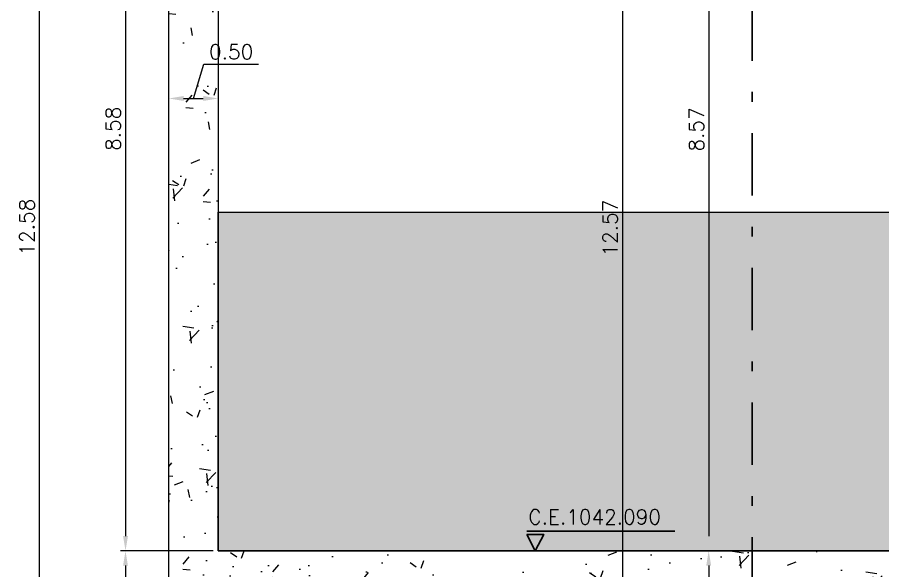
# Model space of a CAD drawing. Header units: metres. Extents: x 1080427 to 1081241, y 976768 to 977191.
# Drawn here: x 1080718.53 to 1080727.33, y 977065.15 to 977070.78 of the extents above; entities that cross this region are included whole.
import ezdxf

# ---------------------------------------------------------------- set-up
doc = ezdxf.new("R2010")
doc.units = ezdxf.units.M
doc.header["$LTSCALE"] = 25.4
doc.linetypes.add('DASHDOT', pattern=[1, 0.5, -0.25, 0, -0.25])
doc.layers.add('CONTRAPESO', color=3, linetype='Continuous')
doc.layers.add('SOLIDOS', color=9, linetype='Continuous')
for name, color, linetype, lineweight in [('COTA', 1, 'Continuous', 30), ('EJECONTRAPESO', 41, 'DASHDOT', 30), ('SOLIDOREFCONT', 254, 'Continuous', 5)]:
    doc.layers.add(name, color=color, linetype=linetype, lineweight=lineweight)
doc.styles.add('romans', font='romans.shx')
doc.dimstyles.new('Copy 75', dxfattribs={"dimtxt": 0.15, "dimasz": 0.15, "dimexe": 0.05, "dimexo": 0.05, "dimgap": 0.05, "dimtad": 1, "dimzin": 0, "dimdsep": 46, "dimtxsty": 'romans', "dimcen": 0.002, "dimclrd": 1, "dimclre": 1, "dimclrt": 3, "dimadec": 4, "dimazin": 0, "dimtfac": 1, "dimtofl": 0, "dimtmove": 1, "dimatfit": 3, "dimfxl": 1, "dimtolj": 1, "dimtzin": 0, "dimarcsym": 1})

# ---------------------------------------------------------------- blocks, each defined once
blk = doc.blocks.new('*D131')
at = {"layer": 'COTA', "color": 1, "lineweight": -2, "transparency": 16777216}
for p, q in [((1080720.322163916, 977069.9574663527), (1080720.427163916, 977070.3074663527)), ((1080720.427163916, 977070.3074663527), (1080720.984306773, 977070.3074663527)), ((1080720.222153009, 977069.9574663527), (1080720.422174823, 977069.9574663527))]:
    blk.add_line(p, q, dxfattribs=at)
at = {"layer": 'COTA', "color": 1, "transparency": 16777216}
for points in [[(1080720.222153009, 977069.9824663528), (1080720.222153009, 977069.9324663527), (1080720.072153009, 977069.9574663527)], [(1080720.422174823, 977069.9824663528), (1080720.422174823, 977069.9324663527), (1080720.572174823, 977069.9574663527)]]:
    blk.add_solid(points, dxfattribs=at)
at = {"layer": 'Defpoints', "color": 0, "transparency": 16777216}
for p in [(1080720.072153009, 977069.9574663527), (1080720.572174823, 977069.9574663527), (1080720.572174823, 977069.9574663527)]:
    blk.add_point(p, dxfattribs=at)
at = {"layer": 'COTA', "color": 3, "transparency": 16777216, "insert": (1080720.705735344, 977070.4324663527), "char_height": 0.15, "attachment_point": 5, "style": 'romans'}
blk.add_mtext('\\A1;0.50', dxfattribs=at)
blk = doc.blocks.new('*D970')
at = {"layer": 'COTA', "color": 1, "lineweight": -2, "transparency": 16777216}
for p, q in [((1080720.522114187, 977073.942181371), (1080719.581111746, 977073.942181371)), ((1080719.631111746, 977073.792181371), (1080719.631111746, 977065.5073396106)), ((1080720.522114187, 977065.3573396106), (1080719.581111746, 977065.3573396106))]:
    blk.add_line(p, q, dxfattribs=at)
at = {"layer": 'COTA', "color": 1, "transparency": 16777216}
for points in [[(1080719.606111747, 977073.792181371), (1080719.656111746, 977073.792181371), (1080719.631111746, 977073.942181371)], [(1080719.606111747, 977065.5073396106), (1080719.656111746, 977065.5073396106), (1080719.631111746, 977065.3573396106)]]:
    blk.add_solid(points, dxfattribs=at)
at = {"layer": 'Defpoints', "color": 0, "transparency": 16777216}
for p in [(1080720.572114187, 977073.942181371), (1080719.631111746, 977065.3573396106), (1080720.572114187, 977065.3573396106)]:
    blk.add_point(p, dxfattribs=at)
at = {"layer": 'COTA', "color": 3, "transparency": 16777216, "insert": (1080719.506111746, 977069.6497604909), "char_height": 0.15, "attachment_point": 5, "rotation": 90, "style": 'romans'}
blk.add_mtext('\\A1;8.58', dxfattribs=at)
blk = doc.blocks.new('*D973')
at = {"layer": 'COTA', "color": 1, "lineweight": -2, "transparency": 16777216}
for p, q in [((1080720.022114187, 977074.9403396106), (1080718.704339265, 977074.9403396106)), ((1080718.754339265, 977074.7903396105), (1080718.754339265, 977062.5063396107)), ((1080720.022114187, 977062.3563396106), (1080718.704339265, 977062.3563396106))]:
    blk.add_line(p, q, dxfattribs=at)
at = {"layer": 'COTA', "color": 1, "transparency": 16777216}
for points in [[(1080718.729339265, 977074.7903396105), (1080718.779339265, 977074.7903396105), (1080718.754339265, 977074.9403396106)], [(1080718.729339265, 977062.5063396107), (1080718.779339265, 977062.5063396107), (1080718.754339265, 977062.3563396106)]]:
    blk.add_solid(points, dxfattribs=at)
at = {"layer": 'Defpoints', "color": 0, "transparency": 16777216}
for p in [(1080720.072114187, 977074.9403396106), (1080718.754339265, 977062.3563396106), (1080720.072114187, 977062.3563396106)]:
    blk.add_point(p, dxfattribs=at)
at = {"layer": 'COTA', "color": 3, "transparency": 16777216, "insert": (1080718.629339265, 977068.6483396107), "char_height": 0.15, "attachment_point": 5, "rotation": 90, "style": 'romans'}
blk.add_mtext('\\A1;12.58', dxfattribs=at)
blk = doc.blocks.new('*D963')
at = {"layer": 'COTA', "color": 1, "lineweight": -2, "transparency": 16777216}
for p, q in [((1080720.522114187, 977065.3563396105), (1080719.58109657, 977065.3563396105)), ((1080719.631096571, 977065.2063396105), (1080719.631096571, 977062.5063396107)), ((1080720.022114187, 977062.3563396106), (1080719.58109657, 977062.3563396106))]:
    blk.add_line(p, q, dxfattribs=at)
at = {"layer": 'COTA', "color": 1, "transparency": 16777216}
for points in [[(1080719.606096571, 977065.2063396105), (1080719.65609657, 977065.2063396105), (1080719.631096571, 977065.3563396105)], [(1080719.606096571, 977062.5063396107), (1080719.65609657, 977062.5063396107), (1080719.631096571, 977062.3563396106)]]:
    blk.add_solid(points, dxfattribs=at)
at = {"layer": 'Defpoints', "color": 0, "transparency": 16777216}
for p in [(1080720.572114187, 977065.3563396105), (1080719.631096571, 977062.3563396106), (1080720.072114187, 977062.3563396106)]:
    blk.add_point(p, dxfattribs=at)
at = {"layer": 'COTA', "color": 3, "transparency": 16777216, "insert": (1080719.50609657, 977063.8563396108), "char_height": 0.15, "attachment_point": 5, "rotation": 90, "style": 'romans'}
blk.add_mtext('\\A1;3.00', dxfattribs=at)
blk = doc.blocks.new('*D966')
at = {"layer": 'COTA', "color": 1, "lineweight": -2, "transparency": 16777216}
for p, q in [((1080725.952177082, 977073.9299745695), (1080725.51102747, 977073.9299745695)), ((1080725.56102747, 977073.7799745695), (1080725.56102747, 977065.5063396107)), ((1080725.95202991, 977065.3563396106), (1080725.51102747, 977065.3563396106))]:
    blk.add_line(p, q, dxfattribs=at)
at = {"layer": 'COTA', "color": 1, "transparency": 16777216}
for points in [[(1080725.53602747, 977073.7799745695), (1080725.586027469, 977073.7799745695), (1080725.56102747, 977073.9299745695)], [(1080725.53602747, 977065.5063396107), (1080725.586027469, 977065.5063396107), (1080725.56102747, 977065.3563396106)]]:
    blk.add_solid(points, dxfattribs=at)
at = {"layer": 'Defpoints', "color": 0, "transparency": 16777216}
for p in [(1080726.002177082, 977073.9299745695), (1080725.56102747, 977065.3563396106), (1080726.00202991, 977065.3563396106)]:
    blk.add_point(p, dxfattribs=at)
at = {"layer": 'COTA', "color": 3, "transparency": 16777216, "insert": (1080725.436027469, 977069.6431570902), "char_height": 0.15, "attachment_point": 5, "rotation": 90, "style": 'romans'}
blk.add_mtext('\\A1;8.57', dxfattribs=at)
blk = doc.blocks.new('*D968')
at = {"layer": 'COTA', "color": 1, "lineweight": -2, "transparency": 16777216}
for p, q in [((1080725.95202991, 977065.3563396106), (1080725.511012294, 977065.3563396106)), ((1080725.561012294, 977065.2063396106), (1080725.561012294, 977062.5063396107)), ((1080725.95202991, 977062.3563396106), (1080725.511012294, 977062.3563396106))]:
    blk.add_line(p, q, dxfattribs=at)
at = {"layer": 'COTA', "color": 1, "transparency": 16777216}
for points in [[(1080725.536012294, 977065.2063396106), (1080725.586012294, 977065.2063396106), (1080725.561012294, 977065.3563396106)], [(1080725.536012294, 977062.5063396107), (1080725.586012294, 977062.5063396107), (1080725.561012294, 977062.3563396106)]]:
    blk.add_solid(points, dxfattribs=at)
at = {"layer": 'Defpoints', "color": 0, "transparency": 16777216}
for p in [(1080726.00202991, 977065.3563396106), (1080725.561012294, 977062.3563396106), (1080726.00202991, 977062.3563396106)]:
    blk.add_point(p, dxfattribs=at)
at = {"layer": 'COTA', "color": 3, "transparency": 16777216, "insert": (1080725.436012293, 977063.8563396108), "char_height": 0.15, "attachment_point": 5, "rotation": 90, "style": 'romans'}
blk.add_mtext('\\A1;3.00', dxfattribs=at)
blk = doc.blocks.new('*D962')
at = {"layer": 'COTA', "color": 1, "lineweight": -2, "transparency": 16777216}
for p, q in [((1080725.95193617, 977074.921467813), (1080724.634253133, 977074.921467813)), ((1080724.684253133, 977074.7714678129), (1080724.684253133, 977062.5063396107)), ((1080725.952028055, 977062.3563396106), (1080724.634253133, 977062.3563396106))]:
    blk.add_line(p, q, dxfattribs=at)
at = {"layer": 'COTA', "color": 1, "transparency": 16777216}
for points in [[(1080724.659253133, 977074.7714678129), (1080724.709253133, 977074.7714678129), (1080724.684253133, 977074.921467813)], [(1080724.659253133, 977062.5063396107), (1080724.709253133, 977062.5063396107), (1080724.684253133, 977062.3563396106)]]:
    blk.add_solid(points, dxfattribs=at)
at = {"layer": 'Defpoints', "color": 0, "transparency": 16777216}
for p in [(1080726.00193617, 977074.921467813), (1080724.684253133, 977062.3563396106), (1080726.002028055, 977062.3563396106)]:
    blk.add_point(p, dxfattribs=at)
at = {"layer": 'COTA', "color": 3, "transparency": 16777216, "insert": (1080724.559253133, 977068.6389037119), "char_height": 0.15, "attachment_point": 5, "rotation": 90, "style": 'romans'}
blk.add_mtext('\\A1;12.57', dxfattribs=at)

msp = doc.modelspace()

# ---------------------------------------------------------------- hatches: boundary and pattern name
at = {"layer": 'SOLIDOREFCONT', "true_color": 0x5b5b5b, "transparency": 33554546}
h = msp.add_hatch(dxfattribs=at)
h.set_pattern_fill('AR-CONC', color=251, scale=0.005)
h.set_pattern_definition([(49.99999999999999, (0, 0), (0.91092334498002, -0.07969542769451543), [0.09525, -1.04775]), (355, (0, 0), (-0.1762171071248467, 0.9552842261951757), [0.0762, -0.83820292085]), (100.4514447, (0.075910035, -0.0066412675), (0.7347062354517664, 0.8755887595609755), [0.080950044, -0.8904512229999999]), (46.18420000000002, (0, 0.254), (1.35539520446065, -0.2102116396636357), [0.142875, -1.571625]), (96.63555760999996, (0.1129495, 0.2364825), (1.187020670257515, 1.237130622988608), [0.1214251157, -1.3356780408]), (351.1841511700001, (0, 0.254), (1.187020670324885, 1.237130622927663), [0.11429983535, -1.2572986596]), (21, (0.127, 0.1905), (0.7580719563456624, -0.5113259909354381), [0.09525, -1.04775]), (326.0000000000001, (0.127, 0.1905), (0.3090101417382354, 0.9209398306115963), [0.0762, -0.8382]), (71.45144499999999, (0.190172663, 0.1478895005), (1.067082096393581, 0.4096138444295262), [0.08095004400000001, -0.8904496879999999]), (37.50000000000001, (0, 0), (0.01544301625295908, 0.4227751943657655), [0, -0.82804, 0, -0.8509000000000001, 0, -0.8413750000000001]), (7.499999999999999, (0, 0), (0.3340983125515287, 0.5009028740905975), [0, -0.48514, 0, -0.80899, 0, -0.320675]), (327.5, (-0.28321, 0), (0.677952975834357, -0.02864371996336722), [0, -0.3175, 0, -0.9906, 0, -1.31445]), (317.5, (-0.41021, 0), (0.7406459069300902, 0.1271324551666652), [0, -0.41275, 0, -0.65786, 0, -0.93345])])
h.paths.add_polyline_path([(1080726.797089704, 977073.9603397719), (1080727.723836705, 977074.7922842709), (1080727.723836705, 977074.9159878214), (1080720.072116042, 977074.940339614), (1080720.072174823, 977062.760339772), (1080737.07198815, 977062.760339772), (1080737.07193899, 977074.8862372518), (1080736.190889932, 977074.8890412125), (1080735.426508191, 977074.2028526588), (1080735.426508191, 977073.960339772), (1080736.572174823, 977073.9603397719), (1080736.572174823, 977065.355339772), (1080720.572174823, 977065.355339772), (1080720.572174823, 977073.9603397719)])
h.paths.add_polyline_path([(1080728.795187915, 977073.9603397719), (1080729.715341716, 977074.7846582847), (1080729.715341668, 977074.909649807), (1080728.219146031, 977074.914411487), (1080727.476898483, 977074.2481626279), (1080727.476899405, 977073.9603398041)], flags=17)
h.paths.add_polyline_path([(1080730.797088415, 977073.9603386156), (1080731.715134664, 977074.7844724137), (1080731.715134604, 977074.903285416), (1080730.212037571, 977074.9080690598), (1080729.466691431, 977074.2395256527), (1080729.46676148, 977073.9603399077)], flags=17)
h.paths.add_polyline_path([(1080732.205020686, 977074.9017263412), (1080731.464432903, 977074.2368978255), (1080731.464432903, 977073.9603407821), (1080732.797089704, 977073.9603397719), (1080733.712876136, 977074.7824449242), (1080733.712674228, 977074.8969281961)], flags=17)
h.paths.add_polyline_path([(1080734.796998386, 977073.9603394165), (1080735.714061328, 977074.7835088754), (1080735.714061328, 977074.8905587315), (1080734.197955334, 977074.8953837767), (1080733.465618095, 977074.2379617767), (1080733.465618095, 977073.9603397719)], flags=17)
h.paths.add_polyline_path([(1080720.422174823, 977068.8005686639), (1080720.422174823, 977068.7996674617)], flags=16)
h.paths.add_polyline_path([(1080737.071899093, 977068.8109579537), (1080737.071899093, 977068.8109818143), (1080737.071899093, 977068.8109579537), (1080737.071899092, 977068.8109340931)], flags=16)
at = {"layer": 'SOLIDOS'}
h = msp.add_hatch(dxfattribs=at)
h.set_pattern_fill('SWAMP', color=252, scale=0.005)
h.set_pattern_definition([(0, (0, 0), (0.0635, 0.109985226181), [0.015875, -0.111125]), (90, (0.0079375, 0), (-0.06349999999999999, 0.109985226181), [0.0079375, -0.212032952362]), (90, (0.009921875, 0), (-0.06349999999999999, 0.109985226181), [0.006350000000000001, -0.213620452362]), (90, (0.005953125, 0), (-0.06349999999999999, 0.109985226181), [0.006350000000000001, -0.213620452362]), (59.99999999999999, (0.01190625, 0), (-0.06349999991372332, 0.1099852262308119), [0.00508, -0.12192]), (120, (0.00396875, 0), (-0.1269999999137233, 4.981188794772607e-11), [0.005079999999999999, -0.12192])])
h.paths.add_polyline_path([(1080736.569719378, 977068.8008078557), (1080720.572174823, 977068.8006703208), (1080720.572174823, 977065.355339772), (1080736.572174823, 977065.355339772)])

# ---------------------------------------------------------------- linework, layer by layer
at = {"layer": 'CONTRAPESO'}
for points in [[(1080736.572174823, 977065.355339772), (1080736.572174823, 977065.355339772), (1080736.572174823, 977073.890339772), (1080735.426261808, 977073.8946355187), (1080735.426508191, 977074.2028526588), (1080736.190889932, 977074.8890412125), (1080737.072174647, 977074.8862365019), (1080737.071775588, 977065.6515318939), (1080737.071775588, 977065.6515318939), (1080737.071800728, 977065.3553502434), (1080737.07198815, 977062.355339772), (1080720.072174823, 977062.355339772), (1080720.072116042, 977074.940339614), (1080727.723836705, 977074.9159878214), (1080727.723836705, 977074.7922842709), (1080726.771270254, 977073.9349372485), (1080720.572174823, 977073.9503397719), (1080720.572174823, 977065.355339772)], [(1080720.57213778, 977068.8005333612), (1080736.571738208, 977068.800808142), (1080736.572174823, 977065.355339772), (1080720.572211866, 977065.3553397721)]]:
    msp.add_lwpolyline(points, close=True, dxfattribs=at)
at = {"layer": 'COTA', "color": 2}
msp.add_lwpolyline([(1080723.711630782, 977065.5556741193), (1080725.217296753, 977065.5556741193)], dxfattribs=at)
msp.add_lwpolyline([(1080723.711630782, 977065.5243971017), (1080723.883729854, 977065.5243971017), (1080723.797680318, 977065.3569855399), (1080723.797680318, 977065.3569855399)], close=True, dxfattribs=at)
at = {"layer": 'EJECONTRAPESO', "ltscale": 0.05}
msp.add_lwpolyline([(1080726.002063863, 977076.455967558), (1080726.002063863, 977061.1617773834)], dxfattribs=at)

# ---------------------------------------------------------------- texts
at = {"layer": 'COTA', "color": 3, "insert": (1080723.726604229, 977065.776256959), "char_height": 0.15, "attachment_point": 1, "style": 'romans'}
msp.add_mtext('C.E.1042.090', dxfattribs=at)

# ---------------------------------------------------------------- dimensions: what is measured, and where the dimension line sits
at = {"layer": 'COTA', "color": 2}
for base, p1, p2, picture, middle in [((1080718.754339265, 977062.3563396106), (1080720.072114187, 977074.9403396106), (1080720.072114187, 977062.3563396106), '*D973', (1080718.629339265, 977068.6483396107)), ((1080724.684253133, 977062.3563396106), (1080726.00193617, 977074.921467813), (1080726.002028055, 977062.3563396106), '*D962', (1080724.559253133, 977068.6389037119)), ((1080719.631111746, 977065.3573396106), (1080720.572114187, 977073.942181371), (1080720.572114187, 977065.3573396106), '*D970', (1080719.506111746, 977069.6497604909)), ((1080725.56102747, 977065.3563396106), (1080726.002177082, 977073.9299745695), (1080726.00202991, 977065.3563396106), '*D966', (1080725.436027469, 977069.6431570902))]:
    dim = msp.add_linear_dim(base=base, p1=p1, p2=p2, angle=90, dimstyle='Copy 75', dxfattribs=at)
    dim.commit()
    dim.dimension.update_dxf_attribs({"geometry": picture, "text_midpoint": middle})
at = {"layer": 'COTA'}
dim = msp.add_linear_dim(base=(1080720.572174823, 977069.9574663527), p1=(1080720.072153009, 977069.9574663527), p2=(1080720.572174823, 977069.9574663527), dimstyle='Copy 75', dxfattribs=at)
dim.commit()
dim.dimension.update_dxf_attribs({"geometry": '*D131', "text_midpoint": (1080720.477163916, 977070.4324663527)})
for base, p1, p2, picture, middle in [((1080719.631096571, 977062.3563396106), (1080720.572114187, 977065.3563396105), (1080720.072114187, 977062.3563396106), '*D963', (1080719.50609657, 977063.8563396108)), ((1080725.561012294, 977062.3563396106), (1080726.00202991, 977065.3563396106), (1080726.00202991, 977062.3563396106), '*D968', (1080725.436012293, 977063.8563396108))]:
    dim = msp.add_linear_dim(base=base, p1=p1, p2=p2, angle=90, dimstyle='Copy 75', dxfattribs=at)
    dim.commit()
    dim.dimension.update_dxf_attribs({"geometry": picture, "text_midpoint": middle})

doc.saveas('drawing.dxf')
